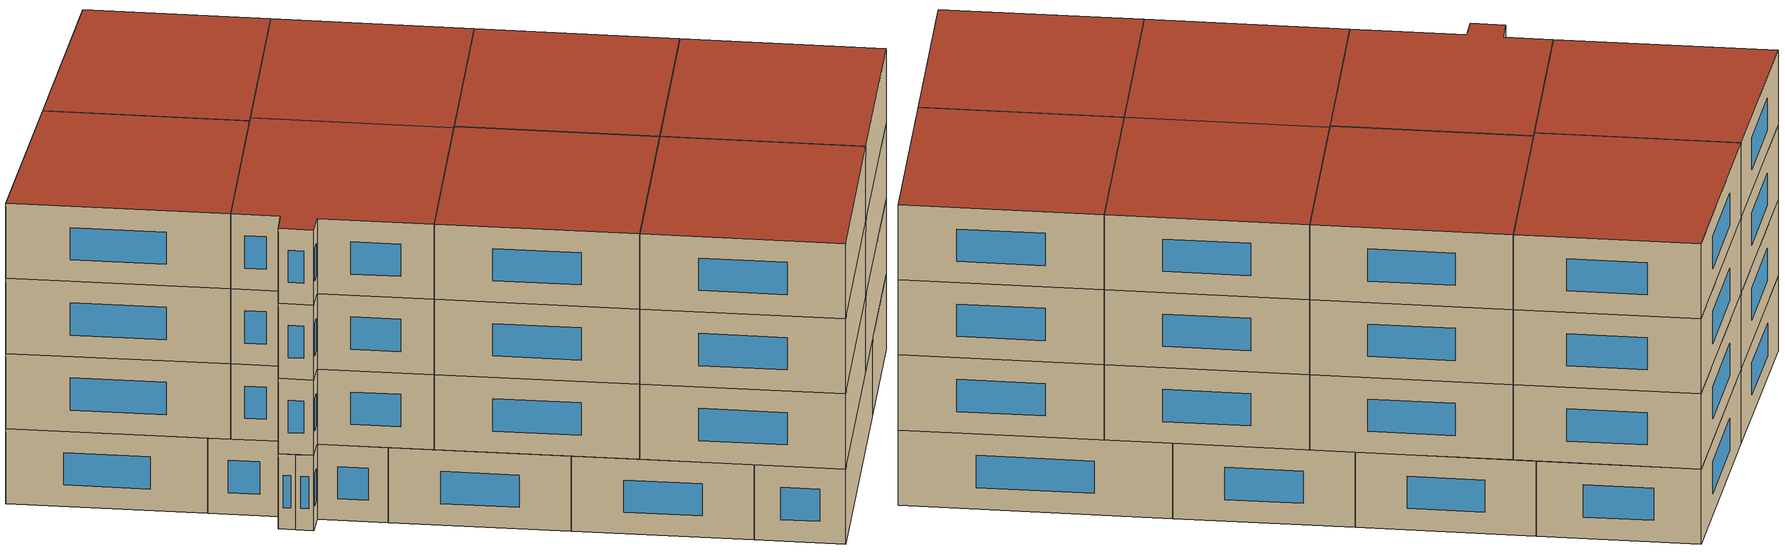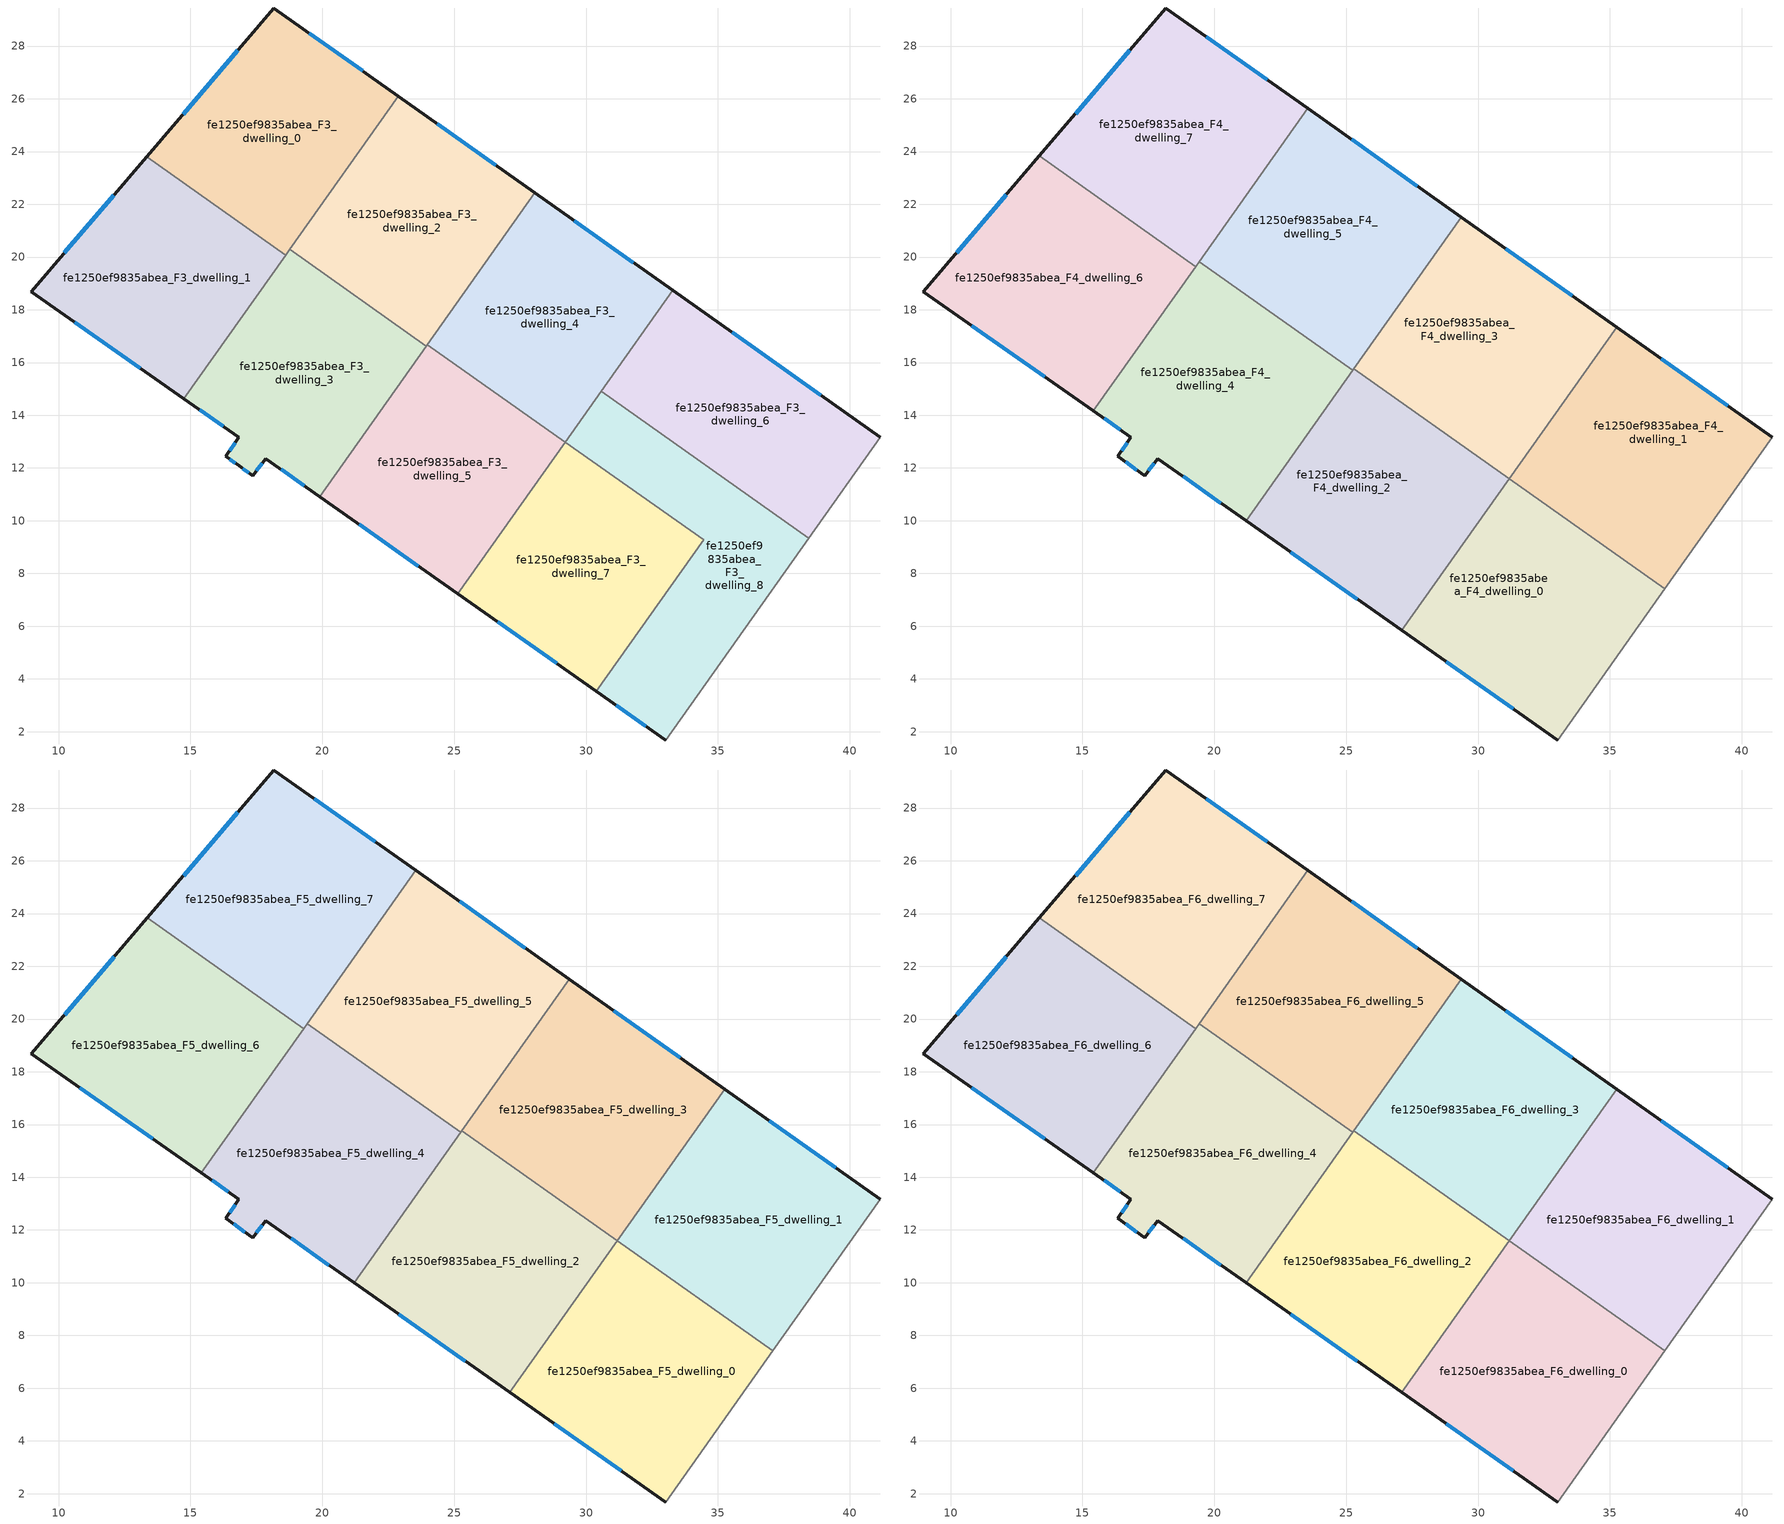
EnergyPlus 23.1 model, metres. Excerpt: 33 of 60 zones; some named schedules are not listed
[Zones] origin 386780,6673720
fe1250ef9835abea_F3_dwelling_0
 floor to fe1250ef9835abea_F2_dwelling_0 (EU_floor_Construction): 22.88,26.1 18.61,20.07 13.34,23.8 18.17,29.44 z9
 wall outside (EU_wall_Construction): 22.88,26.1 18.17,29.44 13.34,23.8 z9:12
 wall to fe1250ef9835abea_F3_dwelling_1 (EU_wall_Construction): 13.34,23.8 18.61,20.07 z9:12
 wall to fe1250ef9835abea_F3_dwelling_2 (EU_wall_Construction): 18.76,20.29 22.88,26.1 z9:12
 wall to fe1250ef9835abea_F3_dwelling_3 (EU_wall_Construction): 18.61,20.07 18.76,20.29 z9:12
 window (EU_Window_Construction): 16.79,27.83 14.72,25.41 / 21.54,27.06 19.52,28.49 z9.86:11.14
fe1250ef9835abea_F3_dwelling_1
 floor to fe1250ef9835abea_F2_dwelling_1 (EU_floor_Construction): 18.61,20.07 14.76,14.63 8.97,18.69 13.34,23.8 z9
 wall outside (EU_wall_Construction): 13.34,23.8 8.97,18.69 14.76,14.63 z9:12
 wall to fe1250ef9835abea_F3_dwelling_3 (EU_wall_Construction): 14.76,14.63 18.61,20.07 z9:12
 window (EU_Window_Construction): 12.09,22.34 10.22,20.15 / 10.62,17.53 13.1,15.79 z9.86:11.14
fe1250ef9835abea_F3_dwelling_2
 floor to fe1250ef9835abea_F2_dwelling_2 (EU_floor_Construction): 28.06,22.44 23.94,16.62 18.76,20.29 22.88,26.1 z9
 wall outside (EU_wall_Construction): 28.06,22.44 22.88,26.1 z9:12
 wall to fe1250ef9835abea_F3_dwelling_3 (EU_wall_Construction): 18.76,20.29 23.94,16.62 z9:12
 wall to fe1250ef9835abea_F3_dwelling_4 (EU_wall_Construction): 23.98,16.68 28.06,22.44 z9:12
 wall to fe1250ef9835abea_F3_dwelling_5 (EU_wall_Construction): 23.94,16.62 23.98,16.68 z9:12
 window (EU_Window_Construction): 26.58,23.48 24.36,25.05 z9.86:11.14
fe1250ef9835abea_F3_dwelling_3
 floor to fe1250ef9835abea_F2_dwelling_3 (EU_floor_Construction): 23.94,16.62 19.9,10.92 17.86,12.36 17.36,11.71 16.85,12.08 16.35,12.44 16.84,13.16 14.76,14.63 18.76,20.29 z9
 wall outside (EU_wall_Construction): 14.76,14.63 16.84,13.16 16.35,12.44 16.85,12.08 17.36,11.71 17.86,12.36 19.9,10.92 z9:12
 wall to fe1250ef9835abea_F3_dwelling_5 (EU_wall_Construction): 19.9,10.92 23.94,16.62 z9:12
 window (EU_Window_Construction): 16.7,12.96 16.49,12.65 / 15.35,14.21 16.25,13.58 / 18.44,11.95 19.32,11.33 / 17.5,11.89 17.72,12.17 / 16.99,11.97 17.21,11.82 / 16.49,12.34 16.7,12.18 z9.86:11.14
fe1250ef9835abea_F3_dwelling_4
 floor to fe1250ef9835abea_F2_dwelling_4 (EU_floor_Construction): 33.29,18.73 29.22,12.98 23.98,16.68 28.06,22.44 z9
 wall outside (EU_wall_Construction): 33.29,18.73 28.06,22.44 z9:12
 wall to fe1250ef9835abea_F3_dwelling_5 (EU_wall_Construction): 23.98,16.68 29.22,12.98 z9:12
 wall to fe1250ef9835abea_F3_dwelling_6 (EU_wall_Construction): 30.58,14.9 33.29,18.73 z9:12
 wall to fe1250ef9835abea_F3_dwelling_8 (EU_wall_Construction): 29.22,12.99 30.58,14.9 z9:12
 window (EU_Window_Construction): 31.8,19.79 29.55,21.38 z9.86:11.14
fe1250ef9835abea_F3_dwelling_5
 floor to fe1250ef9835abea_F2_dwelling_5 (EU_floor_Construction): 29.22,12.98 25.15,7.23 19.9,10.92 23.98,16.68 z9
 wall outside (EU_wall_Construction): 19.9,10.92 25.15,7.23 z9:12
 wall to fe1250ef9835abea_F3_dwelling_7 (EU_wall_Construction): 25.15,7.23 29.22,12.98 z9:12
 window (EU_Window_Construction): 21.4,9.86 23.65,8.28 z9.86:11.14
 ceiling adiabatic (EU_roof_Construction): 21.21,10 25.25,15.7 23.94,16.62 19.9,10.92 z12
fe1250ef9835abea_F3_dwelling_6
 floor to fe1250ef9835abea_F2_dwelling_6 (EU_floor_Construction): 41.15,13.17 38.44,9.33 30.58,14.9 33.29,18.73 z9
 wall outside (EU_wall_Construction): 41.15,13.17 33.29,18.73 z9:12
 wall adiabatic (EU_wall_Construction): 38.44,9.33 41.15,13.17 z9:12
 wall to fe1250ef9835abea_F3_dwelling_8 (EU_wall_Construction): 30.58,14.9 38.44,9.33 z9:12
 window (EU_Window_Construction): 38.91,14.76 35.54,17.14 z9.86:11.14
fe1250ef9835abea_F3_dwelling_7
 floor to fe1250ef9835abea_F2_dwelling_7 (EU_floor_Construction): 34.46,9.28 30.4,3.54 25.15,7.23 29.22,12.99 z9
 wall outside (EU_wall_Construction): 25.15,7.23 30.4,3.54 z9:12
 wall to fe1250ef9835abea_F3_dwelling_8 (EU_wall_Construction): 30.4,3.54 34.46,9.28 29.22,12.99 z9:12
 window (EU_Window_Construction): 26.65,6.17 28.9,4.59 z9.86:11.14
fe1250ef9835abea_F3_dwelling_8
 floor to fe1250ef9835abea_F2_dwelling_8 (EU_floor_Construction): 38.44,9.33 33.02,1.69 30.4,3.54 34.46,9.28 29.22,12.99 30.58,14.9 z9
 wall outside (EU_wall_Construction): 30.4,3.54 33.02,1.69 z9:12
 wall adiabatic (EU_wall_Construction): 33.02,1.69 38.44,9.33 z9:12
 window (EU_Window_Construction): 31.15,3.01 32.27,2.22 z9.86:11.14
fe1250ef9835abea_F4_dwelling_0
 floor to fe1250ef9835abea_F3_dwelling_7 (EU_floor_Construction): 34.46,9.28 30.4,3.54 27.11,5.85 31.18,11.59 z12
 floor to fe1250ef9835abea_F3_dwelling_8 (EU_floor_Construction): 34.46,9.28 31.18,11.59 37.09,7.42 33.02,1.69 30.4,3.54 z12
 wall outside (EU_wall_Construction): 27.11,5.84 33.02,1.69 z12:15
 wall to fe1250ef9835abea_F4_dwelling_1 (EU_wall_Construction): 37.09,7.42 31.19,11.6 z12:15
 wall adiabatic (EU_wall_Construction): 33.02,1.69 37.09,7.42 z12:15
 wall to fe1250ef9835abea_F4_dwelling_2 (EU_wall_Construction): 31.18,11.59 27.11,5.84 z12:15
 wall to fe1250ef9835abea_F4_dwelling_3 (EU_wall_Construction): 31.19,11.6 31.18,11.59 z12:15
 window (EU_Window_Construction): 28.8,4.66 31.34,2.88 z12.86:14.14
fe1250ef9835abea_F4_dwelling_1
 floor to fe1250ef9835abea_F3_dwelling_6 (EU_floor_Construction): 41.15,13.17 38.44,9.34 32.54,13.51 35.26,17.34 z12
 floor to fe1250ef9835abea_F3_dwelling_8 (EU_floor_Construction): 38.44,9.34 37.09,7.42 31.19,11.6 32.54,13.51 z12
 wall outside (EU_wall_Construction): 41.15,13.17 35.26,17.34 z12:15
 wall adiabatic (EU_wall_Construction): 37.09,7.42 41.15,13.17 z12:15
 wall to fe1250ef9835abea_F4_dwelling_3 (EU_wall_Construction): 35.26,17.34 31.19,11.6 z12:15
 window (EU_Window_Construction): 39.47,14.36 36.94,16.15 z12.86:14.14
fe1250ef9835abea_F4_dwelling_2
 floor to fe1250ef9835abea_F3_dwelling_5 (EU_floor_Construction): 29.22,12.98 25.15,7.23 21.21,10 25.29,15.76 z12
 floor to fe1250ef9835abea_F3_dwelling_7 (EU_floor_Construction): 31.18,11.59 27.11,5.85 25.15,7.23 29.22,12.98 z12
 wall outside (EU_wall_Construction): 21.21,10 27.11,5.84 z12:15
 wall to fe1250ef9835abea_F4_dwelling_3 (EU_wall_Construction): 31.18,11.59 25.29,15.76 z12:15
 wall to fe1250ef9835abea_F4_dwelling_4 (EU_wall_Construction): 25.25,15.7 21.21,10 z12:15
 wall to fe1250ef9835abea_F4_dwelling_5 (EU_wall_Construction): 25.29,15.76 25.25,15.7 z12:15
 window (EU_Window_Construction): 22.9,8.81 25.43,7.03 z12.86:14.14
fe1250ef9835abea_F4_dwelling_3
 floor to fe1250ef9835abea_F3_dwelling_4 (EU_floor_Construction): 33.29,18.73 29.22,12.98 25.29,15.76 29.37,21.51 z12
 floor to fe1250ef9835abea_F3_dwelling_6 (EU_floor_Construction): 35.26,17.34 32.54,13.51 30.58,14.9 33.29,18.73 z12
 floor to fe1250ef9835abea_F3_dwelling_8 (EU_floor_Construction): 32.54,13.51 31.19,11.6 29.22,12.99 30.58,14.9 z12
 wall outside (EU_wall_Construction): 35.26,17.34 29.37,21.51 z12:15
 wall to fe1250ef9835abea_F4_dwelling_5 (EU_wall_Construction): 29.37,21.51 25.29,15.76 z12:15
 window (EU_Window_Construction): 33.57,18.53 31.05,20.32 z12.86:14.14
fe1250ef9835abea_F4_dwelling_4
 floor to fe1250ef9835abea_F3_dwelling_3 (EU_floor_Construction): 23.94,16.62 19.9,10.92 17.86,12.36 17.36,11.71 16.35,12.44 16.84,13.16 15.41,14.17 19.42,19.82 z12
 floor adiabatic (EU_floor_Construction): 23.94,16.62 19.42,19.83 25.25,15.7 21.21,10 19.9,10.92 z12
 wall outside (EU_wall_Construction): 15.41,14.17 16.84,13.16 16.35,12.44 17.36,11.71 17.86,12.36 21.21,10 z12:15
 wall to fe1250ef9835abea_F4_dwelling_5 (EU_wall_Construction): 25.25,15.7 19.42,19.83 z12:15
 wall to fe1250ef9835abea_F4_dwelling_6 (EU_wall_Construction): 19.29,19.64 15.41,14.17 z12:15
 wall to fe1250ef9835abea_F4_dwelling_7 (EU_wall_Construction): 19.42,19.82 19.29,19.64 z12:15
 window (EU_Window_Construction): 15.82,13.88 16.43,13.45 / 18.82,11.68 20.25,10.67 / 17.5,11.89 17.72,12.17 / 16.64,12.23 17.07,11.92 / 16.7,12.96 16.49,12.65 z12.86:14.14
fe1250ef9835abea_F4_dwelling_5
 floor to fe1250ef9835abea_F3_dwelling_2 (EU_floor_Construction): 28.06,22.44 23.94,16.62 19.42,19.83 23.54,25.64 z12
 floor to fe1250ef9835abea_F3_dwelling_4 (EU_floor_Construction): 29.37,21.51 25.29,15.76 23.98,16.68 28.06,22.44 z12
 floor to fe1250ef9835abea_F3_dwelling_5 (EU_floor_Construction): 25.29,15.76 25.25,15.7 23.95,16.62 23.98,16.68 z12
 wall outside (EU_wall_Construction): 29.37,21.51 23.54,25.64 z12:15
 wall to fe1250ef9835abea_F4_dwelling_7 (EU_wall_Construction): 23.54,25.64 19.42,19.83 z12:15
 window (EU_Window_Construction): 27.7,22.69 25.2,24.46 z12.86:14.14
fe1250ef9835abea_F4_dwelling_6
 floor to fe1250ef9835abea_F3_dwelling_1 (EU_floor_Construction): 18.61,20.07 14.76,14.63 8.97,18.69 13.34,23.8 z12
 floor to fe1250ef9835abea_F3_dwelling_0 (EU_floor_Construction): 18.64,20.1 18.61,20.07 13.34,23.8 13.37,23.83 z12
 floor to fe1250ef9835abea_F3_dwelling_3 (EU_floor_Construction): 19.29,19.64 15.41,14.17 14.76,14.63 18.64,20.1 z12
 wall outside (EU_wall_Construction): 13.37,23.83 8.97,18.69 15.41,14.17 z12:15
 wall to fe1250ef9835abea_F4_dwelling_7 (EU_wall_Construction): 19.29,19.64 13.37,23.83 z12:15
 window (EU_Window_Construction): 10.81,17.4 13.57,15.46 / 12.11,22.36 10.23,20.16 z12.86:14.14
fe1250ef9835abea_F4_dwelling_7
 floor to fe1250ef9835abea_F3_dwelling_0 (EU_floor_Construction): 22.88,26.1 18.64,20.1 13.37,23.83 18.17,29.44 z12
 floor to fe1250ef9835abea_F3_dwelling_2 (EU_floor_Construction): 23.54,25.64 19.42,19.82 18.76,20.29 22.88,26.1 z12
 floor to fe1250ef9835abea_F3_dwelling_3 (EU_floor_Construction): 19.42,19.82 19.29,19.64 18.64,20.1 18.76,20.29 z12
 wall outside (EU_wall_Construction): 23.54,25.64 18.17,29.44 13.37,23.83 z12:15
 window (EU_Window_Construction): 16.8,27.84 14.74,25.44 / 22,26.72 19.7,28.35 z12.86:14.14
fe1250ef9835abea_F5_dwelling_0
 floor to fe1250ef9835abea_F4_dwelling_0 (EU_floor_Construction): 37.09,7.42 33.02,1.69 27.11,5.84 31.19,11.6 z15
 wall outside (EU_wall_Construction): 27.11,5.84 33.02,1.69 z15:18
 wall to fe1250ef9835abea_F5_dwelling_1 (EU_wall_Construction): 37.09,7.42 31.19,11.6 z15:18
 wall adiabatic (EU_wall_Construction): 33.02,1.69 37.09,7.42 z15:18
 wall to fe1250ef9835abea_F5_dwelling_2 (EU_wall_Construction): 31.18,11.59 27.11,5.84 z15:18
 wall to fe1250ef9835abea_F5_dwelling_3 (EU_wall_Construction): 31.19,11.6 31.18,11.59 z15:18
 window (EU_Window_Construction): 28.8,4.66 31.34,2.88 z15.86:17.14
fe1250ef9835abea_F5_dwelling_1
 floor to fe1250ef9835abea_F4_dwelling_1 (EU_floor_Construction): 41.15,13.17 37.09,7.42 31.19,11.6 35.26,17.34 z15
 wall outside (EU_wall_Construction): 41.15,13.17 35.26,17.34 z15:18
 wall adiabatic (EU_wall_Construction): 37.09,7.42 41.15,13.17 z15:18
 wall to fe1250ef9835abea_F5_dwelling_3 (EU_wall_Construction): 35.26,17.34 31.19,11.6 z15:18
 window (EU_Window_Construction): 39.47,14.36 36.94,16.15 z15.86:17.14
fe1250ef9835abea_F5_dwelling_2
 floor to fe1250ef9835abea_F4_dwelling_2 (EU_floor_Construction): 31.18,11.59 27.11,5.84 21.21,10 25.29,15.76 z15
 wall outside (EU_wall_Construction): 21.21,10 27.11,5.84 z15:18
 wall to fe1250ef9835abea_F5_dwelling_3 (EU_wall_Construction): 31.18,11.59 25.29,15.76 z15:18
 wall to fe1250ef9835abea_F5_dwelling_4 (EU_wall_Construction): 25.25,15.7 21.21,10 z15:18
 wall to fe1250ef9835abea_F5_dwelling_5 (EU_wall_Construction): 25.29,15.76 25.25,15.7 z15:18
 window (EU_Window_Construction): 22.9,8.81 25.43,7.03 z15.86:17.14
fe1250ef9835abea_F5_dwelling_3
 floor to fe1250ef9835abea_F4_dwelling_3 (EU_floor_Construction): 35.26,17.34 31.18,11.59 25.29,15.76 29.37,21.51 z15
 wall outside (EU_wall_Construction): 35.26,17.34 29.37,21.51 z15:18
 wall to fe1250ef9835abea_F5_dwelling_5 (EU_wall_Construction): 29.37,21.51 25.29,15.76 z15:18
 window (EU_Window_Construction): 33.57,18.53 31.05,20.32 z15.86:17.14
fe1250ef9835abea_F5_dwelling_4
 floor to fe1250ef9835abea_F4_dwelling_4 (EU_floor_Construction): 25.25,15.7 21.21,10 17.86,12.36 17.36,11.71 16.35,12.44 16.84,13.16 15.41,14.17 19.42,19.83 z15
 wall outside (EU_wall_Construction): 15.41,14.17 16.84,13.16 16.35,12.44 17.36,11.71 17.86,12.36 21.21,10 z15:18
 wall to fe1250ef9835abea_F5_dwelling_5 (EU_wall_Construction): 25.25,15.7 19.42,19.83 z15:18
 wall to fe1250ef9835abea_F5_dwelling_6 (EU_wall_Construction): 19.29,19.64 15.41,14.17 z15:18
 wall to fe1250ef9835abea_F5_dwelling_7 (EU_wall_Construction): 19.42,19.82 19.29,19.64 z15:18
 window (EU_Window_Construction): 15.82,13.88 16.43,13.45 / 18.82,11.68 20.25,10.67 / 17.5,11.89 17.72,12.17 / 16.64,12.23 17.07,11.92 / 16.7,12.96 16.49,12.65 z15.86:17.14
fe1250ef9835abea_F5_dwelling_5
 floor to fe1250ef9835abea_F4_dwelling_5 (EU_floor_Construction): 29.37,21.51 25.25,15.7 19.42,19.83 23.54,25.64 z15
 wall outside (EU_wall_Construction): 29.37,21.51 23.54,25.64 z15:18
 wall to fe1250ef9835abea_F5_dwelling_7 (EU_wall_Construction): 23.54,25.64 19.42,19.83 z15:18
 window (EU_Window_Construction): 27.7,22.69 25.2,24.46 z15.86:17.14
fe1250ef9835abea_F5_dwelling_6
 floor to fe1250ef9835abea_F4_dwelling_6 (EU_floor_Construction): 19.29,19.64 15.41,14.17 8.97,18.69 13.37,23.83 z15
 wall outside (EU_wall_Construction): 13.37,23.83 8.97,18.69 15.41,14.17 z15:18
 wall to fe1250ef9835abea_F5_dwelling_7 (EU_wall_Construction): 19.29,19.64 13.37,23.83 z15:18
 window (EU_Window_Construction): 10.81,17.4 13.57,15.46 / 12.11,22.36 10.23,20.16 z15.86:17.14
fe1250ef9835abea_F5_dwelling_7
 floor to fe1250ef9835abea_F4_dwelling_7 (EU_floor_Construction): 23.54,25.64 19.29,19.64 13.37,23.83 18.17,29.44 z15
 wall outside (EU_wall_Construction): 23.54,25.64 18.17,29.44 13.37,23.83 z15:18
 window (EU_Window_Construction): 16.8,27.84 14.74,25.44 / 22,26.72 19.7,28.35 z15.86:17.14
fe1250ef9835abea_F6_dwelling_0
 floor to fe1250ef9835abea_F5_dwelling_0 (EU_floor_Construction): 37.09,7.42 33.02,1.69 27.11,5.84 31.19,11.6 z18
 wall outside (EU_wall_Construction): 27.11,5.84 33.02,1.69 z18:21
 wall to fe1250ef9835abea_F6_dwelling_1 (EU_wall_Construction): 37.09,7.42 31.19,11.6 z18:21
 wall adiabatic (EU_wall_Construction): 33.02,1.69 37.09,7.42 z18:21
 wall to fe1250ef9835abea_F6_dwelling_2 (EU_wall_Construction): 31.18,11.59 27.11,5.84 z18:21
 wall to fe1250ef9835abea_F6_dwelling_3 (EU_wall_Construction): 31.19,11.6 31.18,11.59 z18:21
 window (EU_Window_Construction): 28.8,4.66 31.34,2.88 z18.86:20.14
 roof outside (EU_roof_Construction): 33.02,1.69 37.09,7.42 31.19,11.6 27.11,5.84 z21
fe1250ef9835abea_F6_dwelling_1
 floor to fe1250ef9835abea_F5_dwelling_1 (EU_floor_Construction): 41.15,13.17 37.09,7.42 31.19,11.6 35.26,17.34 z18
 wall outside (EU_wall_Construction): 41.15,13.17 35.26,17.34 z18:21
 wall adiabatic (EU_wall_Construction): 37.09,7.42 41.15,13.17 z18:21
 wall to fe1250ef9835abea_F6_dwelling_3 (EU_wall_Construction): 35.26,17.34 31.19,11.6 z18:21
 window (EU_Window_Construction): 39.47,14.36 36.94,16.15 z18.86:20.14
 roof outside (EU_roof_Construction): 37.09,7.42 41.15,13.17 35.26,17.34 31.19,11.6 z21
fe1250ef9835abea_F6_dwelling_2
 floor to fe1250ef9835abea_F5_dwelling_2 (EU_floor_Construction): 31.18,11.59 27.11,5.84 21.21,10 25.29,15.76 z18
 wall outside (EU_wall_Construction): 21.21,10 27.11,5.84 z18:21
 wall to fe1250ef9835abea_F6_dwelling_3 (EU_wall_Construction): 31.18,11.59 25.29,15.76 z18:21
 wall to fe1250ef9835abea_F6_dwelling_4 (EU_wall_Construction): 25.25,15.7 21.21,10 z18:21
 wall to fe1250ef9835abea_F6_dwelling_5 (EU_wall_Construction): 25.29,15.76 25.25,15.7 z18:21
 window (EU_Window_Construction): 22.9,8.81 25.43,7.03 z18.86:20.14
 roof outside (EU_roof_Construction): 27.11,5.84 31.18,11.59 25.29,15.76 21.21,10 z21
fe1250ef9835abea_F6_dwelling_3
 floor to fe1250ef9835abea_F5_dwelling_3 (EU_floor_Construction): 35.26,17.34 31.18,11.59 25.29,15.76 29.37,21.51 z18
 wall outside (EU_wall_Construction): 35.26,17.34 29.37,21.51 z18:21
 wall to fe1250ef9835abea_F6_dwelling_5 (EU_wall_Construction): 29.37,21.51 25.29,15.76 z18:21
 window (EU_Window_Construction): 33.57,18.53 31.05,20.32 z18.86:20.14
 roof outside (EU_roof_Construction): 31.18,11.59 35.26,17.34 29.37,21.51 25.29,15.76 z21
fe1250ef9835abea_F6_dwelling_4
 floor to fe1250ef9835abea_F5_dwelling_4 (EU_floor_Construction): 25.25,15.7 21.21,10 17.86,12.36 17.36,11.71 16.35,12.44 16.84,13.16 15.41,14.17 19.42,19.83 z18
 wall outside (EU_wall_Construction): 15.41,14.17 16.84,13.16 16.35,12.44 17.36,11.71 17.86,12.36 21.21,10 z18:21
 wall to fe1250ef9835abea_F6_dwelling_5 (EU_wall_Construction): 25.25,15.7 19.42,19.83 z18:21
 wall to fe1250ef9835abea_F6_dwelling_6 (EU_wall_Construction): 19.29,19.64 15.41,14.17 z18:21
 wall to fe1250ef9835abea_F6_dwelling_7 (EU_wall_Construction): 19.42,19.82 19.29,19.64 z18:21
 window (EU_Window_Construction): 15.82,13.88 16.43,13.45 / 18.82,11.68 20.25,10.67 / 17.5,11.89 17.72,12.17 / 16.64,12.23 17.07,11.92 / 16.7,12.96 16.49,12.65 z18.86:20.14
 roof outside (EU_roof_Construction): 21.21,10 25.25,15.7 19.42,19.83 15.41,14.17 16.84,13.16 16.35,12.44 17.36,11.71 17.86,12.36 z21
fe1250ef9835abea_F6_dwelling_5
 floor to fe1250ef9835abea_F5_dwelling_5 (EU_floor_Construction): 29.37,21.51 25.25,15.7 19.42,19.83 23.54,25.64 z18
 wall outside (EU_wall_Construction): 29.37,21.51 23.54,25.64 z18:21
 wall to fe1250ef9835abea_F6_dwelling_7 (EU_wall_Construction): 23.54,25.64 19.42,19.83 z18:21
 window (EU_Window_Construction): 27.7,22.69 25.2,24.46 z18.86:20.14
 roof outside (EU_roof_Construction): 25.25,15.7 29.37,21.51 23.54,25.64 19.42,19.83 z21
fe1250ef9835abea_F6_dwelling_6
 floor to fe1250ef9835abea_F5_dwelling_6 (EU_floor_Construction): 19.29,19.64 15.41,14.17 8.97,18.69 13.37,23.83 z18
 wall outside (EU_wall_Construction): 13.37,23.83 8.97,18.69 15.41,14.17 z18:21
 wall to fe1250ef9835abea_F6_dwelling_7 (EU_wall_Construction): 19.29,19.64 13.37,23.83 z18:21
 window (EU_Window_Construction): 10.81,17.4 13.57,15.46 / 12.11,22.36 10.23,20.16 z18.86:20.14
 roof outside (EU_roof_Construction): 15.41,14.17 19.29,19.64 13.37,23.83 8.97,18.69 z21
fe1250ef9835abea_F6_dwelling_7
 floor to fe1250ef9835abea_F5_dwelling_7 (EU_floor_Construction): 23.54,25.64 19.29,19.64 13.37,23.83 18.17,29.44 z18
 wall outside (EU_wall_Construction): 23.54,25.64 18.17,29.44 13.37,23.83 z18:21
 window (EU_Window_Construction): 16.8,27.84 14.74,25.44 / 22,26.72 19.7,28.35 z18.86:20.14
 roof outside (EU_roof_Construction): 19.29,19.64 23.54,25.64 18.17,29.44 13.37,23.83 z21
[Building]
EU S2 Campaign: North Axis=0; Terrain=City; Solar Distribution=FullExterior
[Site:Location]
Helsinki-Vantaa.AP: Latitude=60.317; Longitude=24.963; Time Zone=2; Elevation=54.6
[SizingPeriod:WeatherFileDays]
AnnualSizingPeriod: Begin Month=1; Begin Day of Month=1; End Month=12; End Day of Month=31; Day of Week for Start Day=Monday; Use Weather File Daylight Saving Period=No; Use Weather File Rain and Snow Indicators=No
[MATERIAL]
EU_InternalMass_Material: Roughness=MediumRough; Thickness=0.1; Conductivity=1; Density=1800; Specific Heat=900; Thermal Absorptance=0.9; Solar Absorptance=0.7; Visible Absorptance=0.7
[MATERIAL:NOMASS] Roughness=MediumRough; Thermal Absorptance=0.9; Solar Absorptance=0.7; Visible Absorptance=0.7
Name | Thermal Resistance
EU_wall_NoMass | 1.10183
EU_roof_NoMass; EU_floor_NoMass | 1.70606
[WINDOWMATERIAL:SIMPLEGLAZINGSYSTEM]
EU_Window_SimpleGlazing: UFactor=3.11035; Solar Heat Gain Coefficient=0.8; Visible Transmittance=0.8
[CONSTRUCTION]
EU_wall_Construction: EU_wall_NoMass
EU_roof_Construction: EU_roof_NoMass
EU_floor_Construction: EU_floor_NoMass
EU_Window_Construction: EU_Window_SimpleGlazing
EU_InternalMass_Construction: EU_InternalMass_Material
[ZONE] Type=1; Multiplier=1; Ceiling Height=autocalculate; Floor Area=autocalculate; Part of Total Floor Area=Yes
Name | Volume
fe1250ef9835abea_F3_dwelling_0; fe1250ef9835abea_F3_dwelling_7 | 135.616
fe1250ef9835abea_F4_dwelling_0; fe1250ef9835abea_F5_dwelling_0; fe1250ef9835abea_F6_dwelling_0 | 152.579
fe1250ef9835abea_F3_dwelling_1 | 135.609
fe1250ef9835abea_F4_dwelling_1; fe1250ef9835abea_F5_dwelling_1; fe1250ef9835abea_F6_dwelling_1; fe1250ef9835abea_F4_dwelling_4; fe1250ef9835abea_F5_dwelling_4; fe1250ef9835abea_F6_dwelling_4 | 152.584
fe1250ef9835abea_F3_dwelling_2; fe1250ef9835abea_F3_dwelling_5 | 135.615
fe1250ef9835abea_F4_dwelling_2; fe1250ef9835abea_F5_dwelling_2; fe1250ef9835abea_F6_dwelling_2 | 152.583
fe1250ef9835abea_F3_dwelling_3 | 135.64
fe1250ef9835abea_F4_dwelling_3; fe1250ef9835abea_F5_dwelling_3; fe1250ef9835abea_F6_dwelling_3 | 152.574
fe1250ef9835abea_F3_dwelling_4 | 135.623
fe1250ef9835abea_F4_dwelling_5; fe1250ef9835abea_F5_dwelling_5; fe1250ef9835abea_F6_dwelling_5 | 152.577
fe1250ef9835abea_F3_dwelling_6 | 135.653
fe1250ef9835abea_F4_dwelling_6; fe1250ef9835abea_F5_dwelling_6; fe1250ef9835abea_F6_dwelling_6 | 152.568
fe1250ef9835abea_F4_dwelling_7; fe1250ef9835abea_F5_dwelling_7; fe1250ef9835abea_F6_dwelling_7 | 152.569
fe1250ef9835abea_F3_dwelling_8 | 135.625
[INTERNALMASS] Construction=EU_InternalMass_Construction
Name | Zone or ZoneList | Surface Area
fe1250ef9835abea_F3_dwelling_0_EU_InternalMass | fe1250ef9835abea_F3_dwelling_0 | 45.2043
fe1250ef9835abea_F3_dwelling_1_EU_InternalMass | fe1250ef9835abea_F3_dwelling_1 | 45.2031
fe1250ef9835abea_F3_dwelling_2_EU_InternalMass | fe1250ef9835abea_F3_dwelling_2 | 45.2069
fe1250ef9835abea_F3_dwelling_3_EU_InternalMass | fe1250ef9835abea_F3_dwelling_3 | 45.2132
fe1250ef9835abea_F3_dwelling_4_EU_InternalMass | fe1250ef9835abea_F3_dwelling_4 | 45.2076
fe1250ef9835abea_F3_dwelling_5_EU_InternalMass | fe1250ef9835abea_F3_dwelling_5 | 45.2057
fe1250ef9835abea_F3_dwelling_6_EU_InternalMass | fe1250ef9835abea_F3_dwelling_6 | 45.2157
fe1250ef9835abea_F3_dwelling_7_EU_InternalMass | fe1250ef9835abea_F3_dwelling_7 | 45.2047
fe1250ef9835abea_F3_dwelling_8_EU_InternalMass | fe1250ef9835abea_F3_dwelling_8 | 45.2083
fe1250ef9835abea_F4_dwelling_0_EU_InternalMass | fe1250ef9835abea_F4_dwelling_0 | 50.8598
fe1250ef9835abea_F4_dwelling_1_EU_InternalMass | fe1250ef9835abea_F4_dwelling_1 | 50.8611
fe1250ef9835abea_F4_dwelling_2_EU_InternalMass | fe1250ef9835abea_F4_dwelling_2 | 50.8609
fe1250ef9835abea_F4_dwelling_3_EU_InternalMass | fe1250ef9835abea_F4_dwelling_3 | 50.8581
fe1250ef9835abea_F4_dwelling_4_EU_InternalMass | fe1250ef9835abea_F4_dwelling_4 | 50.8611
fe1250ef9835abea_F4_dwelling_5_EU_InternalMass | fe1250ef9835abea_F4_dwelling_5 | 50.8591
fe1250ef9835abea_F4_dwelling_6_EU_InternalMass | fe1250ef9835abea_F4_dwelling_6 | 50.8557
fe1250ef9835abea_F4_dwelling_7_EU_InternalMass | fe1250ef9835abea_F4_dwelling_7 | 50.8567
fe1250ef9835abea_F5_dwelling_0_EU_InternalMass | fe1250ef9835abea_F5_dwelling_0 | 50.8598
fe1250ef9835abea_F5_dwelling_1_EU_InternalMass | fe1250ef9835abea_F5_dwelling_1 | 50.8611
fe1250ef9835abea_F5_dwelling_2_EU_InternalMass | fe1250ef9835abea_F5_dwelling_2 | 50.8609
fe1250ef9835abea_F5_dwelling_3_EU_InternalMass | fe1250ef9835abea_F5_dwelling_3 | 50.8581
fe1250ef9835abea_F5_dwelling_4_EU_InternalMass | fe1250ef9835abea_F5_dwelling_4 | 50.8611
fe1250ef9835abea_F5_dwelling_5_EU_InternalMass | fe1250ef9835abea_F5_dwelling_5 | 50.8591
fe1250ef9835abea_F5_dwelling_6_EU_InternalMass | fe1250ef9835abea_F5_dwelling_6 | 50.8557
fe1250ef9835abea_F5_dwelling_7_EU_InternalMass | fe1250ef9835abea_F5_dwelling_7 | 50.8567
fe1250ef9835abea_F6_dwelling_0_EU_InternalMass | fe1250ef9835abea_F6_dwelling_0 | 50.8598
fe1250ef9835abea_F6_dwelling_1_EU_InternalMass | fe1250ef9835abea_F6_dwelling_1 | 50.8611
fe1250ef9835abea_F6_dwelling_2_EU_InternalMass | fe1250ef9835abea_F6_dwelling_2 | 50.8609
fe1250ef9835abea_F6_dwelling_3_EU_InternalMass | fe1250ef9835abea_F6_dwelling_3 | 50.8581
fe1250ef9835abea_F6_dwelling_4_EU_InternalMass | fe1250ef9835abea_F6_dwelling_4 | 50.8611
fe1250ef9835abea_F6_dwelling_5_EU_InternalMass | fe1250ef9835abea_F6_dwelling_5 | 50.8591
fe1250ef9835abea_F6_dwelling_6_EU_InternalMass | fe1250ef9835abea_F6_dwelling_6 | 50.8557
fe1250ef9835abea_F6_dwelling_7_EU_InternalMass | fe1250ef9835abea_F6_dwelling_7 | 50.8567
[OTHEREQUIPMENT] Fuel Type=Electricity; Design Level Calculation Method=Watts/Area; Power per Zone Floor Area=1; Fraction Latent=0; Fraction Radiant=0; Fraction Lost=0; Carbon Dioxide Generation Rate=0; EndUse Subcategory=EU_Step8_InternalGains
Name | Zone or ZoneList or Space or SpaceList | Schedule
EU_Step8_InternalGain_fe1250ef9835abea_F3_dwelling_0_f000 | fe1250ef9835abea_F3_dwelling_0 | EU_Step8_GainSchedule_fe1250ef9835abea_F3_dwelling_0_f000
EU_Step8_InternalGain_fe1250ef9835abea_F3_dwelling_1_f000 | fe1250ef9835abea_F3_dwelling_1 | EU_Step8_GainSchedule_fe1250ef9835abea_F3_dwelling_1_f000
EU_Step8_InternalGain_fe1250ef9835abea_F3_dwelling_2_f000 | fe1250ef9835abea_F3_dwelling_2 | EU_Step8_GainSchedule_fe1250ef9835abea_F3_dwelling_2_f000
EU_Step8_InternalGain_fe1250ef9835abea_F3_dwelling_3_f000 | fe1250ef9835abea_F3_dwelling_3 | EU_Step8_GainSchedule_fe1250ef9835abea_F3_dwelling_3_f000
EU_Step8_InternalGain_fe1250ef9835abea_F3_dwelling_4_f000 | fe1250ef9835abea_F3_dwelling_4 | EU_Step8_GainSchedule_fe1250ef9835abea_F3_dwelling_4_f000
EU_Step8_InternalGain_fe1250ef9835abea_F3_dwelling_5_f000 | fe1250ef9835abea_F3_dwelling_5 | EU_Step8_GainSchedule_fe1250ef9835abea_F3_dwelling_5_f000
EU_Step8_InternalGain_fe1250ef9835abea_F3_dwelling_6_f000 | fe1250ef9835abea_F3_dwelling_6 | EU_Step8_GainSchedule_fe1250ef9835abea_F3_dwelling_6_f000
EU_Step8_InternalGain_fe1250ef9835abea_F3_dwelling_7_f000 | fe1250ef9835abea_F3_dwelling_7 | EU_Step8_GainSchedule_fe1250ef9835abea_F3_dwelling_7_f000
EU_Step8_InternalGain_fe1250ef9835abea_F3_dwelling_8_f000 | fe1250ef9835abea_F3_dwelling_8 | EU_Step8_GainSchedule_fe1250ef9835abea_F3_dwelling_8_f000
EU_Step8_InternalGain_fe1250ef9835abea_F4_dwelling_0_f000 | fe1250ef9835abea_F4_dwelling_0 | EU_Step8_GainSchedule_fe1250ef9835abea_F4_dwelling_0_f000
EU_Step8_InternalGain_fe1250ef9835abea_F4_dwelling_1_f000 | fe1250ef9835abea_F4_dwelling_1 | EU_Step8_GainSchedule_fe1250ef9835abea_F4_dwelling_1_f000
EU_Step8_InternalGain_fe1250ef9835abea_F4_dwelling_2_f000 | fe1250ef9835abea_F4_dwelling_2 | EU_Step8_GainSchedule_fe1250ef9835abea_F4_dwelling_2_f000
EU_Step8_InternalGain_fe1250ef9835abea_F4_dwelling_3_f000 | fe1250ef9835abea_F4_dwelling_3 | EU_Step8_GainSchedule_fe1250ef9835abea_F4_dwelling_3_f000
EU_Step8_InternalGain_fe1250ef9835abea_F4_dwelling_4_f000 | fe1250ef9835abea_F4_dwelling_4 | EU_Step8_GainSchedule_fe1250ef9835abea_F4_dwelling_4_f000
EU_Step8_InternalGain_fe1250ef9835abea_F4_dwelling_5_f000 | fe1250ef9835abea_F4_dwelling_5 | EU_Step8_GainSchedule_fe1250ef9835abea_F4_dwelling_5_f000
EU_Step8_InternalGain_fe1250ef9835abea_F4_dwelling_6_f000 | fe1250ef9835abea_F4_dwelling_6 | EU_Step8_GainSchedule_fe1250ef9835abea_F4_dwelling_6_f000
EU_Step8_InternalGain_fe1250ef9835abea_F4_dwelling_7_f000 | fe1250ef9835abea_F4_dwelling_7 | EU_Step8_GainSchedule_fe1250ef9835abea_F4_dwelling_7_f000
EU_Step8_InternalGain_fe1250ef9835abea_F5_dwelling_0_f000 | fe1250ef9835abea_F5_dwelling_0 | EU_Step8_GainSchedule_fe1250ef9835abea_F5_dwelling_0_f000
EU_Step8_InternalGain_fe1250ef9835abea_F5_dwelling_1_f000 | fe1250ef9835abea_F5_dwelling_1 | EU_Step8_GainSchedule_fe1250ef9835abea_F5_dwelling_1_f000
EU_Step8_InternalGain_fe1250ef9835abea_F5_dwelling_2_f000 | fe1250ef9835abea_F5_dwelling_2 | EU_Step8_GainSchedule_fe1250ef9835abea_F5_dwelling_2_f000
EU_Step8_InternalGain_fe1250ef9835abea_F5_dwelling_3_f000 | fe1250ef9835abea_F5_dwelling_3 | EU_Step8_GainSchedule_fe1250ef9835abea_F5_dwelling_3_f000
EU_Step8_InternalGain_fe1250ef9835abea_F5_dwelling_4_f000 | fe1250ef9835abea_F5_dwelling_4 | EU_Step8_GainSchedule_fe1250ef9835abea_F5_dwelling_4_f000
EU_Step8_InternalGain_fe1250ef9835abea_F5_dwelling_5_f000 | fe1250ef9835abea_F5_dwelling_5 | EU_Step8_GainSchedule_fe1250ef9835abea_F5_dwelling_5_f000
EU_Step8_InternalGain_fe1250ef9835abea_F5_dwelling_6_f000 | fe1250ef9835abea_F5_dwelling_6 | EU_Step8_GainSchedule_fe1250ef9835abea_F5_dwelling_6_f000
EU_Step8_InternalGain_fe1250ef9835abea_F5_dwelling_7_f000 | fe1250ef9835abea_F5_dwelling_7 | EU_Step8_GainSchedule_fe1250ef9835abea_F5_dwelling_7_f000
EU_Step8_InternalGain_fe1250ef9835abea_F6_dwelling_0_f000 | fe1250ef9835abea_F6_dwelling_0 | EU_Step8_GainSchedule_fe1250ef9835abea_F6_dwelling_0_f000
EU_Step8_InternalGain_fe1250ef9835abea_F6_dwelling_1_f000 | fe1250ef9835abea_F6_dwelling_1 | EU_Step8_GainSchedule_fe1250ef9835abea_F6_dwelling_1_f000
EU_Step8_InternalGain_fe1250ef9835abea_F6_dwelling_2_f000 | fe1250ef9835abea_F6_dwelling_2 | EU_Step8_GainSchedule_fe1250ef9835abea_F6_dwelling_2_f000
EU_Step8_InternalGain_fe1250ef9835abea_F6_dwelling_3_f000 | fe1250ef9835abea_F6_dwelling_3 | EU_Step8_GainSchedule_fe1250ef9835abea_F6_dwelling_3_f000
EU_Step8_InternalGain_fe1250ef9835abea_F6_dwelling_4_f000 | fe1250ef9835abea_F6_dwelling_4 | EU_Step8_GainSchedule_fe1250ef9835abea_F6_dwelling_4_f000
EU_Step8_InternalGain_fe1250ef9835abea_F6_dwelling_5_f000 | fe1250ef9835abea_F6_dwelling_5 | EU_Step8_GainSchedule_fe1250ef9835abea_F6_dwelling_5_f000
EU_Step8_InternalGain_fe1250ef9835abea_F6_dwelling_6_f000 | fe1250ef9835abea_F6_dwelling_6 | EU_Step8_GainSchedule_fe1250ef9835abea_F6_dwelling_6_f000
EU_Step8_InternalGain_fe1250ef9835abea_F6_dwelling_7_f000 | fe1250ef9835abea_F6_dwelling_7 | EU_Step8_GainSchedule_fe1250ef9835abea_F6_dwelling_7_f000
[ZONEVENTILATION:DESIGNFLOWRATE] Schedule=EU_AlwaysOn; Design Flow Rate Calculation Method=AirChanges/Hour; Air Changes per Hour=0.756316; Ventilation Type=Natural; Fan Pressure Rise=0; Fan Total Efficiency=1; Constant Term Coefficient=1; Temperature Term Coefficient=0; Velocity Term Coefficient=0; Velocity Squared Term Coefficient=0; Minimum Indoor Temperature=-100; Maximum Indoor Temperature=100; Delta Temperature=-100; Minimum Outdoor Temperature=-100; Maximum Outdoor Temperature=100; Maximum Wind Speed=40
Name | Zone or ZoneList or Space or SpaceList
EU_ConstantAir_fe1250ef9835abea_F3_dwelling_0 | fe1250ef9835abea_F3_dwelling_0
EU_ConstantAir_fe1250ef9835abea_F3_dwelling_1 | fe1250ef9835abea_F3_dwelling_1
EU_ConstantAir_fe1250ef9835abea_F3_dwelling_2 | fe1250ef9835abea_F3_dwelling_2
EU_ConstantAir_fe1250ef9835abea_F3_dwelling_3 | fe1250ef9835abea_F3_dwelling_3
EU_ConstantAir_fe1250ef9835abea_F3_dwelling_4 | fe1250ef9835abea_F3_dwelling_4
EU_ConstantAir_fe1250ef9835abea_F3_dwelling_5 | fe1250ef9835abea_F3_dwelling_5
EU_ConstantAir_fe1250ef9835abea_F3_dwelling_6 | fe1250ef9835abea_F3_dwelling_6
EU_ConstantAir_fe1250ef9835abea_F3_dwelling_7 | fe1250ef9835abea_F3_dwelling_7
EU_ConstantAir_fe1250ef9835abea_F3_dwelling_8 | fe1250ef9835abea_F3_dwelling_8
EU_ConstantAir_fe1250ef9835abea_F4_dwelling_0 | fe1250ef9835abea_F4_dwelling_0
EU_ConstantAir_fe1250ef9835abea_F4_dwelling_1 | fe1250ef9835abea_F4_dwelling_1
EU_ConstantAir_fe1250ef9835abea_F4_dwelling_2 | fe1250ef9835abea_F4_dwelling_2
EU_ConstantAir_fe1250ef9835abea_F4_dwelling_3 | fe1250ef9835abea_F4_dwelling_3
EU_ConstantAir_fe1250ef9835abea_F4_dwelling_4 | fe1250ef9835abea_F4_dwelling_4
EU_ConstantAir_fe1250ef9835abea_F4_dwelling_5 | fe1250ef9835abea_F4_dwelling_5
EU_ConstantAir_fe1250ef9835abea_F4_dwelling_6 | fe1250ef9835abea_F4_dwelling_6
EU_ConstantAir_fe1250ef9835abea_F4_dwelling_7 | fe1250ef9835abea_F4_dwelling_7
EU_ConstantAir_fe1250ef9835abea_F5_dwelling_0 | fe1250ef9835abea_F5_dwelling_0
EU_ConstantAir_fe1250ef9835abea_F5_dwelling_1 | fe1250ef9835abea_F5_dwelling_1
EU_ConstantAir_fe1250ef9835abea_F5_dwelling_2 | fe1250ef9835abea_F5_dwelling_2
EU_ConstantAir_fe1250ef9835abea_F5_dwelling_3 | fe1250ef9835abea_F5_dwelling_3
EU_ConstantAir_fe1250ef9835abea_F5_dwelling_4 | fe1250ef9835abea_F5_dwelling_4
EU_ConstantAir_fe1250ef9835abea_F5_dwelling_5 | fe1250ef9835abea_F5_dwelling_5
EU_ConstantAir_fe1250ef9835abea_F5_dwelling_6 | fe1250ef9835abea_F5_dwelling_6
EU_ConstantAir_fe1250ef9835abea_F5_dwelling_7 | fe1250ef9835abea_F5_dwelling_7
EU_ConstantAir_fe1250ef9835abea_F6_dwelling_0 | fe1250ef9835abea_F6_dwelling_0
EU_ConstantAir_fe1250ef9835abea_F6_dwelling_1 | fe1250ef9835abea_F6_dwelling_1
EU_ConstantAir_fe1250ef9835abea_F6_dwelling_2 | fe1250ef9835abea_F6_dwelling_2
EU_ConstantAir_fe1250ef9835abea_F6_dwelling_3 | fe1250ef9835abea_F6_dwelling_3
EU_ConstantAir_fe1250ef9835abea_F6_dwelling_4 | fe1250ef9835abea_F6_dwelling_4
EU_ConstantAir_fe1250ef9835abea_F6_dwelling_5 | fe1250ef9835abea_F6_dwelling_5
EU_ConstantAir_fe1250ef9835abea_F6_dwelling_6 | fe1250ef9835abea_F6_dwelling_6
EU_ConstantAir_fe1250ef9835abea_F6_dwelling_7 | fe1250ef9835abea_F6_dwelling_7
[HVACTEMPLATE:ZONE:IDEALLOADSAIRSYSTEM] System Availability Schedule=EU_AlwaysOn; Maximum Heating Supply Air Temperature=50; Minimum Cooling Supply Air Temperature=13; Maximum Heating Supply Air Humidity Ratio=0.0156; Minimum Cooling Supply Air Humidity Ratio=0.0077; Heating Limit=NoLimit; Cooling Limit=NoLimit; Heating Availability Schedule=EU_AlwaysOn; Cooling Availability Schedule=EU_CoolingOff; Dehumidification Control Type=ConstantSensibleHeatRatio; Cooling Sensible Heat Ratio=0.7; Dehumidification Setpoint=60; Humidification Control Type=None; Humidification Setpoint=30; Outdoor Air Method=None; Outdoor Air Flow Rate per Person=0.00944; Outdoor Air Flow Rate per Zone Floor Area=0; Outdoor Air Flow Rate per Zone=0; Demand Controlled Ventilation Type=None; Outdoor Air Economizer Type=NoEconomizer; Heat Recovery Type=None; Sensible Heat Recovery Effectiveness=0.7; Latent Heat Recovery Effectiveness=0.65
Name | Template Thermostat
fe1250ef9835abea_F3_dwelling_0 | EU_HeatOnly_fe1250ef9835abea_F3_dwelling_0
fe1250ef9835abea_F3_dwelling_1 | EU_HeatOnly_fe1250ef9835abea_F3_dwelling_1
fe1250ef9835abea_F3_dwelling_2 | EU_HeatOnly_fe1250ef9835abea_F3_dwelling_2
fe1250ef9835abea_F3_dwelling_3 | EU_HeatOnly_fe1250ef9835abea_F3_dwelling_3
fe1250ef9835abea_F3_dwelling_4 | EU_HeatOnly_fe1250ef9835abea_F3_dwelling_4
fe1250ef9835abea_F3_dwelling_5 | EU_HeatOnly_fe1250ef9835abea_F3_dwelling_5
fe1250ef9835abea_F3_dwelling_6 | EU_HeatOnly_fe1250ef9835abea_F3_dwelling_6
fe1250ef9835abea_F3_dwelling_7 | EU_HeatOnly_fe1250ef9835abea_F3_dwelling_7
fe1250ef9835abea_F3_dwelling_8 | EU_HeatOnly_fe1250ef9835abea_F3_dwelling_8
fe1250ef9835abea_F4_dwelling_0 | EU_HeatOnly_fe1250ef9835abea_F4_dwelling_0
fe1250ef9835abea_F4_dwelling_1 | EU_HeatOnly_fe1250ef9835abea_F4_dwelling_1
fe1250ef9835abea_F4_dwelling_2 | EU_HeatOnly_fe1250ef9835abea_F4_dwelling_2
fe1250ef9835abea_F4_dwelling_3 | EU_HeatOnly_fe1250ef9835abea_F4_dwelling_3
fe1250ef9835abea_F4_dwelling_4 | EU_HeatOnly_fe1250ef9835abea_F4_dwelling_4
fe1250ef9835abea_F4_dwelling_5 | EU_HeatOnly_fe1250ef9835abea_F4_dwelling_5
fe1250ef9835abea_F4_dwelling_6 | EU_HeatOnly_fe1250ef9835abea_F4_dwelling_6
fe1250ef9835abea_F4_dwelling_7 | EU_HeatOnly_fe1250ef9835abea_F4_dwelling_7
fe1250ef9835abea_F5_dwelling_0 | EU_HeatOnly_fe1250ef9835abea_F5_dwelling_0
fe1250ef9835abea_F5_dwelling_1 | EU_HeatOnly_fe1250ef9835abea_F5_dwelling_1
fe1250ef9835abea_F5_dwelling_2 | EU_HeatOnly_fe1250ef9835abea_F5_dwelling_2
fe1250ef9835abea_F5_dwelling_3 | EU_HeatOnly_fe1250ef9835abea_F5_dwelling_3
fe1250ef9835abea_F5_dwelling_4 | EU_HeatOnly_fe1250ef9835abea_F5_dwelling_4
fe1250ef9835abea_F5_dwelling_5 | EU_HeatOnly_fe1250ef9835abea_F5_dwelling_5
fe1250ef9835abea_F5_dwelling_6 | EU_HeatOnly_fe1250ef9835abea_F5_dwelling_6
fe1250ef9835abea_F5_dwelling_7 | EU_HeatOnly_fe1250ef9835abea_F5_dwelling_7
fe1250ef9835abea_F6_dwelling_0 | EU_HeatOnly_fe1250ef9835abea_F6_dwelling_0
fe1250ef9835abea_F6_dwelling_1 | EU_HeatOnly_fe1250ef9835abea_F6_dwelling_1
fe1250ef9835abea_F6_dwelling_2 | EU_HeatOnly_fe1250ef9835abea_F6_dwelling_2
fe1250ef9835abea_F6_dwelling_3 | EU_HeatOnly_fe1250ef9835abea_F6_dwelling_3
fe1250ef9835abea_F6_dwelling_4 | EU_HeatOnly_fe1250ef9835abea_F6_dwelling_4
fe1250ef9835abea_F6_dwelling_5 | EU_HeatOnly_fe1250ef9835abea_F6_dwelling_5
fe1250ef9835abea_F6_dwelling_6 | EU_HeatOnly_fe1250ef9835abea_F6_dwelling_6
fe1250ef9835abea_F6_dwelling_7 | EU_HeatOnly_fe1250ef9835abea_F6_dwelling_7
[SIZING:ZONE] Zone Cooling Design Supply Air Temperature Input Method=SupplyAirTemperature; Zone Cooling Design Supply Air Temperature=13; Zone Heating Design Supply Air Temperature Input Method=SupplyAirTemperature; Zone Heating Design Supply Air Temperature=50; Zone Cooling Design Supply Air Humidity Ratio=0.008; Zone Heating Design Supply Air Humidity Ratio=0.008; Cooling Design Air Flow Method=DesignDay; Cooling Design Air Flow Rate=0; Cooling Minimum Air Flow per Zone Floor Area=0.000762; Cooling Minimum Air Flow=0; Cooling Minimum Air Flow Fraction=0.2; Heating Design Air Flow Method=DesignDay; Heating Design Air Flow Rate=0; Heating Maximum Air Flow per Zone Floor Area=0.002032; Heating Maximum Air Flow=0.141576; Heating Maximum Air Flow Fraction=0.3; Account for Dedicated Outdoor Air System=No; Dedicated Outdoor Air System Control Strategy=NeutralSupplyAir; Dedicated Outdoor Air Low Setpoint Temperature for Design=autosize; Dedicated Outdoor Air High Setpoint Temperature for Design=autosize; Zone Load Sizing Method=Sensible Load Only No Latent Load; Zone Latent Cooling Design Supply Air Humidity Ratio Input Method=HumidityRatioDifference; Zone Cooling Design Supply Air Humidity Ratio Difference=0.005; Zone Latent Heating Design Supply Air Humidity Ratio Input Method=HumidityRatioDifference; Zone Humidification Design Supply Air Humidity Ratio Difference=0.005
fe1250ef9835abea_F3_dwelling_0; fe1250ef9835abea_F3_dwelling_1; fe1250ef9835abea_F3_dwelling_2; fe1250ef9835abea_F3_dwelling_3; fe1250ef9835abea_F3_dwelling_4; fe1250ef9835abea_F3_dwelling_5; fe1250ef9835abea_F3_dwelling_6; fe1250ef9835abea_F3_dwelling_7; fe1250ef9835abea_F3_dwelling_8; fe1250ef9835abea_F4_dwelling_0; fe1250ef9835abea_F4_dwelling_1; fe1250ef9835abea_F4_dwelling_2; fe1250ef9835abea_F4_dwelling_3; fe1250ef9835abea_F4_dwelling_4; fe1250ef9835abea_F4_dwelling_5; fe1250ef9835abea_F4_dwelling_6; fe1250ef9835abea_F4_dwelling_7; fe1250ef9835abea_F5_dwelling_0; fe1250ef9835abea_F5_dwelling_1; fe1250ef9835abea_F5_dwelling_2; fe1250ef9835abea_F5_dwelling_3; fe1250ef9835abea_F5_dwelling_4; fe1250ef9835abea_F5_dwelling_5; fe1250ef9835abea_F5_dwelling_6; fe1250ef9835abea_F5_dwelling_7; fe1250ef9835abea_F6_dwelling_0; fe1250ef9835abea_F6_dwelling_1; fe1250ef9835abea_F6_dwelling_2; fe1250ef9835abea_F6_dwelling_3; fe1250ef9835abea_F6_dwelling_4; fe1250ef9835abea_F6_dwelling_5; fe1250ef9835abea_F6_dwelling_6; fe1250ef9835abea_F6_dwelling_7
[SCHEDULE:FILE] Column Number=1; Rows to Skip at Top=0; Number of Hours of Data=8760; Column Separator=Comma; Interpolate to Timestep=No; Minutes per Item=60; Adjust Schedule for Daylight Savings=Yes
Name | File
EU_Step8_GainSchedule_fe1250ef9835abea_F3_dwelling_0_f000 | ../../schedules/fe1250ef9835abea/fe1250ef9835abea_F3_dwelling_0_f000_gain.csv
EU_Step8_GainSchedule_fe1250ef9835abea_F3_dwelling_1_f000 | ../../schedules/fe1250ef9835abea/fe1250ef9835abea_F3_dwelling_1_f000_gain.csv
EU_Step8_GainSchedule_fe1250ef9835abea_F3_dwelling_2_f000 | ../../schedules/fe1250ef9835abea/fe1250ef9835abea_F3_dwelling_2_f000_gain.csv
EU_Step8_GainSchedule_fe1250ef9835abea_F3_dwelling_3_f000 | ../../schedules/fe1250ef9835abea/fe1250ef9835abea_F3_dwelling_3_f000_gain.csv
EU_Step8_GainSchedule_fe1250ef9835abea_F3_dwelling_4_f000 | ../../schedules/fe1250ef9835abea/fe1250ef9835abea_F3_dwelling_4_f000_gain.csv
EU_Step8_GainSchedule_fe1250ef9835abea_F3_dwelling_5_f000 | ../../schedules/fe1250ef9835abea/fe1250ef9835abea_F3_dwelling_5_f000_gain.csv
EU_Step8_GainSchedule_fe1250ef9835abea_F3_dwelling_6_f000 | ../../schedules/fe1250ef9835abea/fe1250ef9835abea_F3_dwelling_6_f000_gain.csv
EU_Step8_GainSchedule_fe1250ef9835abea_F3_dwelling_7_f000 | ../../schedules/fe1250ef9835abea/fe1250ef9835abea_F3_dwelling_7_f000_gain.csv
EU_Step8_GainSchedule_fe1250ef9835abea_F3_dwelling_8_f000 | ../../schedules/fe1250ef9835abea/fe1250ef9835abea_F3_dwelling_8_f000_gain.csv
EU_Step8_GainSchedule_fe1250ef9835abea_F4_dwelling_0_f000 | ../../schedules/fe1250ef9835abea/fe1250ef9835abea_F4_dwelling_0_f000_gain.csv
EU_Step8_GainSchedule_fe1250ef9835abea_F4_dwelling_1_f000 | ../../schedules/fe1250ef9835abea/fe1250ef9835abea_F4_dwelling_1_f000_gain.csv
EU_Step8_GainSchedule_fe1250ef9835abea_F4_dwelling_2_f000 | ../../schedules/fe1250ef9835abea/fe1250ef9835abea_F4_dwelling_2_f000_gain.csv
EU_Step8_GainSchedule_fe1250ef9835abea_F4_dwelling_3_f000 | ../../schedules/fe1250ef9835abea/fe1250ef9835abea_F4_dwelling_3_f000_gain.csv
EU_Step8_GainSchedule_fe1250ef9835abea_F4_dwelling_4_f000 | ../../schedules/fe1250ef9835abea/fe1250ef9835abea_F4_dwelling_4_f000_gain.csv
EU_Step8_GainSchedule_fe1250ef9835abea_F4_dwelling_5_f000 | ../../schedules/fe1250ef9835abea/fe1250ef9835abea_F4_dwelling_5_f000_gain.csv
EU_Step8_GainSchedule_fe1250ef9835abea_F4_dwelling_6_f000 | ../../schedules/fe1250ef9835abea/fe1250ef9835abea_F4_dwelling_6_f000_gain.csv
EU_Step8_GainSchedule_fe1250ef9835abea_F4_dwelling_7_f000 | ../../schedules/fe1250ef9835abea/fe1250ef9835abea_F4_dwelling_7_f000_gain.csv
EU_Step8_GainSchedule_fe1250ef9835abea_F5_dwelling_0_f000 | ../../schedules/fe1250ef9835abea/fe1250ef9835abea_F5_dwelling_0_f000_gain.csv
EU_Step8_GainSchedule_fe1250ef9835abea_F5_dwelling_1_f000 | ../../schedules/fe1250ef9835abea/fe1250ef9835abea_F5_dwelling_1_f000_gain.csv
EU_Step8_GainSchedule_fe1250ef9835abea_F5_dwelling_2_f000 | ../../schedules/fe1250ef9835abea/fe1250ef9835abea_F5_dwelling_2_f000_gain.csv
EU_Step8_GainSchedule_fe1250ef9835abea_F5_dwelling_3_f000 | ../../schedules/fe1250ef9835abea/fe1250ef9835abea_F5_dwelling_3_f000_gain.csv
EU_Step8_GainSchedule_fe1250ef9835abea_F5_dwelling_4_f000 | ../../schedules/fe1250ef9835abea/fe1250ef9835abea_F5_dwelling_4_f000_gain.csv
EU_Step8_GainSchedule_fe1250ef9835abea_F5_dwelling_5_f000 | ../../schedules/fe1250ef9835abea/fe1250ef9835abea_F5_dwelling_5_f000_gain.csv
EU_Step8_GainSchedule_fe1250ef9835abea_F5_dwelling_6_f000 | ../../schedules/fe1250ef9835abea/fe1250ef9835abea_F5_dwelling_6_f000_gain.csv
EU_Step8_GainSchedule_fe1250ef9835abea_F5_dwelling_7_f000 | ../../schedules/fe1250ef9835abea/fe1250ef9835abea_F5_dwelling_7_f000_gain.csv
EU_Step8_GainSchedule_fe1250ef9835abea_F6_dwelling_0_f000 | ../../schedules/fe1250ef9835abea/fe1250ef9835abea_F6_dwelling_0_f000_gain.csv
